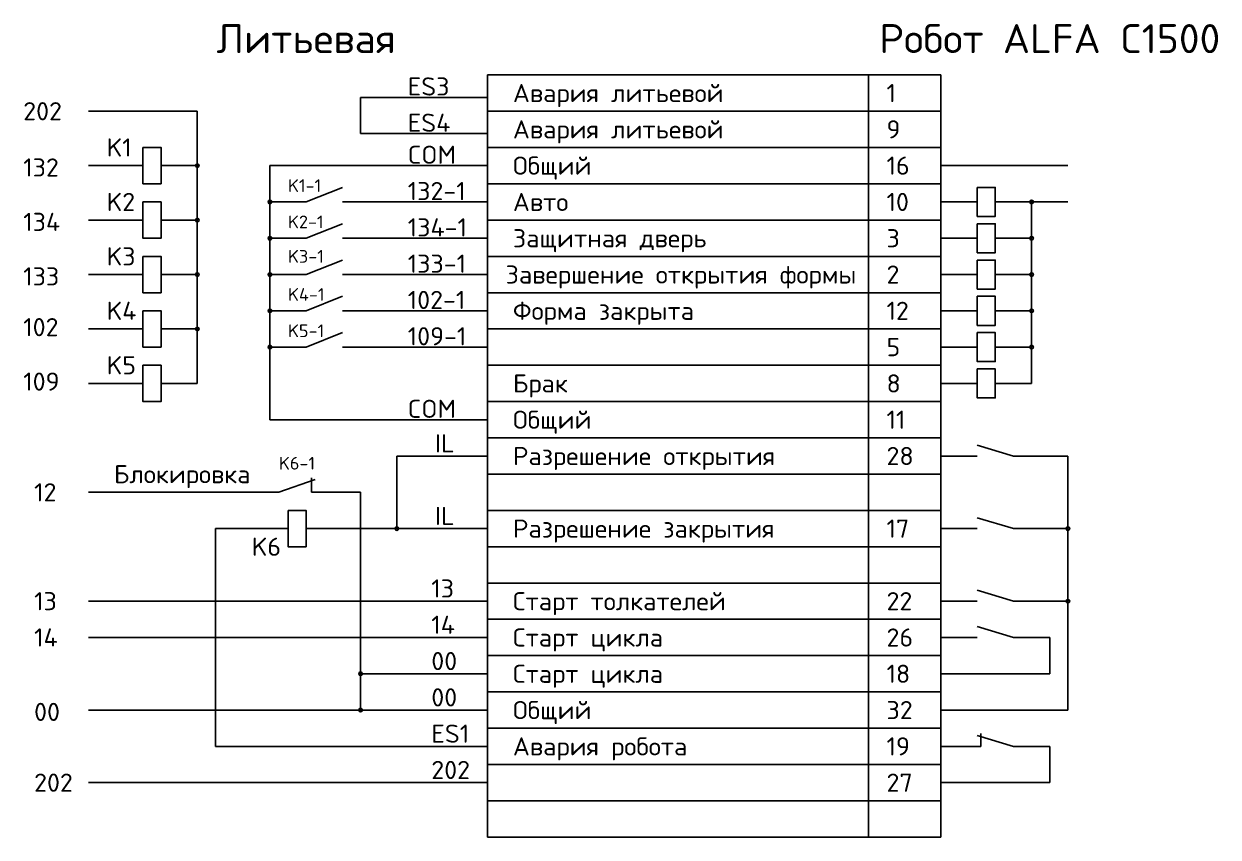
# Model space of a CAD drawing. Header units: millimetres. Extents: x 1328 to 12195, y -7 to 5934.
# Drawn here: x 1362.4 to 1691.6, y 1386 to 1610.1 of the extents above; entities that cross this region are included whole.
import ezdxf
from ezdxf.enums import TextEntityAlignment as Align

# ---------------------------------------------------------------- set-up
doc = ezdxf.new("R2010")
doc.units = ezdxf.units.MM
doc.styles.get("Standard").update_dxf_attribs({"font": 'TXTNEW.SHX'})

msp = doc.modelspace()

# ---------------------------------------------------------------- linework, layer by layer
for p, q in [((1490.18, 1386), (1490.18, 1596)), ((1490.18, 1596), (1615.18, 1596)), ((1595.18, 1596), (1595.18, 1386)), ((1615.18, 1596), (1615.18, 1386)), ((1490.18, 1589.81), (1455.18, 1589.81)), ((1455.18, 1589.81), (1455.18, 1579.81)), ((1410.18, 1586), (1380.18, 1586)), ((1410.18, 1586), (1410.18, 1511)), ((1490.18, 1586), (1615.18, 1586)), ((1455.18, 1579.81), (1490.18, 1579.81)), ((1490.18, 1576), (1615.18, 1576)), ((1380.18, 1571), (1395.18, 1571)), ((1400.18, 1571), (1410.18, 1571)), ((1430.18, 1501), (1430.18, 1571)), ((1430.18, 1571), (1490.18, 1571)), ((1615.18, 1571), (1650.18, 1571)), ((1440.18, 1561), (1450.18, 1565)), ((1490.18, 1566), (1615.18, 1566)), ((1435.18, 1561), (1430.18, 1561)), ((1435.18, 1561), (1440.18, 1561)), ((1450.18, 1561), (1490.18, 1561)), ((1625.18, 1561), (1615.18, 1561)), ((1630.18, 1561), (1650.18, 1561)), ((1640.18, 1561), (1640.18, 1511)), ((1380.18, 1556), (1395.18, 1556)), ((1400.18, 1556), (1410.18, 1556)), ((1440.18, 1551), (1450.18, 1555)), ((1490.18, 1556), (1615.18, 1556)), ((1430.18, 1551), (1440.18, 1551)), ((1450.18, 1551), (1490.18, 1551)), ((1625.18, 1551), (1615.18, 1551)), ((1640.18, 1551), (1630.18, 1551)), ((1440.18, 1541), (1450.18, 1545)), ((1490.18, 1546), (1615.18, 1546)), ((1380.18, 1541), (1395.18, 1541)), ((1400.18, 1541), (1410.18, 1541)), ((1430.18, 1541), (1440.18, 1541)), ((1455.18, 1541), (1450.18, 1541)), ((1455.18, 1541), (1490.18, 1541)), ((1625.18, 1541), (1615.18, 1541)), ((1640.18, 1541), (1630.18, 1541)), ((1440.18, 1531), (1450.18, 1535)), ((1490.18, 1536), (1615.18, 1536)), ((1430.18, 1531), (1440.18, 1531)), ((1450.18, 1531), (1490.18, 1531)), ((1625.18, 1531), (1615.18, 1531)), ((1640.18, 1531), (1630.18, 1531)), ((1380.18, 1526), (1395.18, 1526)), ((1400.18, 1526), (1410.18, 1526)), ((1440.18, 1521), (1450.18, 1525)), ((1490.18, 1526), (1615.18, 1526)), ((1430.18, 1521), (1440.18, 1521)), ((1450.18, 1521), (1490.18, 1521)), ((1625.18, 1521), (1615.18, 1521)), ((1640.18, 1521), (1630.18, 1521)), ((1490.18, 1516), (1615.18, 1516)), ((1380.18, 1511), (1395.18, 1511)), ((1400.18, 1511), (1410.18, 1511)), ((1625.18, 1511), (1615.18, 1511)), ((1640.18, 1511), (1630.18, 1511)), ((1490.18, 1506), (1615.18, 1506)), ((1430.18, 1501), (1490.18, 1501)), ((1490.18, 1496), (1615.18, 1496)), ((1635.18, 1491), (1625.18, 1494)), ((1465.18, 1471), (1465.18, 1491)), ((1465.18, 1491), (1490.18, 1491)), ((1625.18, 1491), (1615.18, 1491)), ((1650.18, 1491), (1635.18, 1491)), ((1650.18, 1421), (1650.18, 1491)), ((1441.68, 1485), (1441.68, 1481)), ((1490.18, 1486), (1615.18, 1486)), ((1432.68, 1481), (1442.68, 1484.5)), ((1380.18, 1481), (1432.68, 1481)), ((1455.18, 1481), (1441.68, 1481)), ((1455.18, 1481), (1455.18, 1421)), ((1490.18, 1476), (1615.18, 1476)), ((1635.18, 1471), (1625.18, 1474)), ((1635.18, 1471), (1625.18, 1474)), ((1415.18, 1471), (1435.18, 1471)), ((1415.18, 1471), (1415.18, 1411)), ((1440.18, 1471), (1490.18, 1471)), ((1625.18, 1471), (1615.18, 1471)), ((1625.18, 1471), (1615.18, 1471)), ((1650.18, 1471), (1635.18, 1471)), ((1650.18, 1471), (1635.18, 1471)), ((1490.18, 1466), (1615.18, 1466)), ((1490.18, 1456), (1615.18, 1456)), ((1635.18, 1451), (1625.18, 1454)), ((1490.18, 1451), (1380.18, 1451)), ((1625.18, 1451), (1615.18, 1451)), ((1650.18, 1451), (1635.18, 1451)), ((1490.18, 1446), (1615.18, 1446)), ((1635.18, 1441), (1625.18, 1444)), ((1490.18, 1441), (1380.18, 1441)), ((1625.18, 1441), (1615.18, 1441)), ((1645.18, 1441), (1635.18, 1441)), ((1645.18, 1441), (1645.18, 1431)), ((1490.18, 1436), (1615.18, 1436)), ((1455.18, 1431), (1490.18, 1431)), ((1645.18, 1431), (1615.18, 1431)), ((1490.18, 1426), (1615.18, 1426)), ((1490.18, 1421), (1380.18, 1421)), ((1650.18, 1421), (1615.18, 1421)), ((1490.18, 1416), (1615.18, 1416)), ((1635.18, 1411), (1625.18, 1414)), ((1626.18, 1414.5), (1626.18, 1411)), ((1415.18, 1411), (1490.18, 1411)), ((1626.18, 1411), (1615.18, 1411)), ((1645.18, 1411), (1635.18, 1411)), ((1645.18, 1411), (1645.18, 1401)), ((1490.18, 1406), (1615.18, 1406)), ((1490.18, 1401), (1380.18, 1401)), ((1645.18, 1401), (1615.18, 1401)), ((1490.18, 1396), (1615.18, 1396)), ((1490.18, 1386), (1615.18, 1386))]:
    msp.add_line(p, q)
for points in [[(1395.18, 1576), (1400.18, 1576), (1400.18, 1566), (1395.18, 1566)], [(1625.18, 1565), (1630.18, 1565), (1630.18, 1557), (1625.18, 1557)], [(1395.18, 1561), (1400.18, 1561), (1400.18, 1551), (1395.18, 1551)], [(1625.18, 1555), (1630.18, 1555), (1630.18, 1547), (1625.18, 1547)], [(1395.18, 1546), (1400.18, 1546), (1400.18, 1536), (1395.18, 1536)], [(1625.18, 1545), (1630.18, 1545), (1630.18, 1537), (1625.18, 1537)], [(1625.18, 1535), (1630.18, 1535), (1630.18, 1527), (1625.18, 1527)], [(1395.18, 1531), (1400.18, 1531), (1400.18, 1521), (1395.18, 1521)], [(1625.18, 1525), (1630.18, 1525), (1630.18, 1517), (1625.18, 1517)], [(1395.18, 1516), (1400.18, 1516), (1400.18, 1506), (1395.18, 1506)], [(1625.18, 1515), (1630.18, 1515), (1630.18, 1507), (1625.18, 1507)], [(1435.18, 1476), (1440.18, 1476), (1440.18, 1466), (1435.18, 1466)]]:
    msp.add_lwpolyline(points, close=True)
for points in [[(1409.68, 1571, 1), (1410.68, 1571, 1)], [(1429.68, 1561, 1), (1430.68, 1561, 1)], [(1639.68, 1561, 1), (1640.68, 1561, 1)], [(1409.68, 1556, 1), (1410.68, 1556, 1)], [(1429.68, 1551, 1), (1430.68, 1551, 1)], [(1639.68, 1551, 1), (1640.68, 1551, 1)], [(1409.68, 1541, 1), (1410.68, 1541, 1)], [(1429.68, 1541, 1), (1430.68, 1541, 1)], [(1639.68, 1541, 1), (1640.68, 1541, 1)], [(1429.68, 1531, 1), (1430.68, 1531, 1)], [(1639.68, 1531, 1), (1640.68, 1531, 1)], [(1409.68, 1526, 1), (1410.68, 1526, 1)], [(1429.68, 1521, 1), (1430.68, 1521, 1)], [(1639.68, 1521, 1), (1640.68, 1521, 1)], [(1464.68, 1471, 1), (1465.68, 1471, 1)], [(1649.68, 1471, 1), (1650.68, 1471, 1)], [(1649.68, 1451, 1), (1650.68, 1451, 1)], [(1454.68, 1431, 1), (1455.68, 1431, 1)], [(1454.68, 1421, 1), (1455.68, 1421, 1)]]:
    msp.add_lwpolyline(points, format="xyb", close=True)

# ---------------------------------------------------------------- texts
for s, p in [('Литьевая', (1440.18, 1606)), ('Робот ALFA C1500', (1645.18, 1606))]:
    msp.add_text(s, height=8).set_placement(p, align=Align.MIDDLE_CENTER)
for s, height, p in [('ES3', 5, (1468.18, 1592.81)), ('Авария литьевой', 5, (1497.18, 1591)), ('1', 5, (1600.18, 1591)), ('202', 5, (1362.18, 1586)), ('ES4', 5, (1468.18, 1582.81)), ('Авария литьевой', 5, (1497.18, 1581)), ('9', 5, (1600.18, 1581)), ('K1', 5, (1385.18, 1576)), ('COM', 5, (1468.18, 1574)), ('132', 5, (1362.18, 1570.5)), ('Общий', 5, (1497.18, 1571)), ('16', 5, (1600.18, 1571)), ('K1-1', 3.5, (1435.18, 1565.5)), ('132-1', 5, (1468.18, 1564)), ('K2', 5, (1385.18, 1561)), ('Авто ', 5, (1497.18, 1561)), ('10', 5, (1600.18, 1561)), ('134', 5, (1362.18, 1555.5)), ('K2-1', 3.5, (1435.18, 1555.5)), ('134-1', 5, (1468.18, 1554)), ('Защитная дверь', 5, (1497.18, 1551)), ('3', 5, (1600.18, 1551)), ('K3', 5, (1385.18, 1546)), ('K3-1', 3.5, (1435.18, 1546)), ('133-1', 5, (1468.18, 1544)), ('133', 5, (1362.18, 1540.5)), ('Завершение открытия формы', 5, (1495.18, 1541)), ('2', 5, (1600.18, 1541)), ('K4-1', 3.5, (1435.18, 1535.5)), ('102-1', 5, (1468.18, 1534)), ('K4', 5, (1385.18, 1531)), ('Форма закрыта', 5, (1497.18, 1531)), ('12', 5, (1600.18, 1531)), ('102', 5, (1362.18, 1526.5)), ('K5-1', 3.5, (1435.18, 1525.5)), ('109-1', 5, (1468.18, 1524)), ('5', 5, (1600.18, 1521)), ('K5', 5, (1385.18, 1516)), ('109', 5, (1362.18, 1511.5)), ('Брак', 5, (1497.18, 1511)), ('8', 5, (1600.18, 1511)), ('COM', 5, (1468.18, 1504)), ('Общий', 5, (1497.18, 1501)), ('11', 5, (1600.18, 1501)), ('IL', 5, (1475.68, 1494.5)), ('Разрешение открытия', 5, (1497.18, 1491)), ('28', 5, (1600.18, 1491)), ('Блокировка', 5, (1387.18, 1486)), ('K6-1', 3.5, (1432.68, 1489)), ('12', 5, (1365.18, 1481)), ('IL', 5, (1475.68, 1474.5)), ('Разрешение закрытия', 5, (1497.18, 1471)), ('17', 5, (1600.18, 1471)), ('K6', 5, (1425.18, 1466)), ('13', 5, (1474.68, 1454.5)), ('13', 5, (1365.18, 1451)), ('Старт толкателей', 5, (1497.18, 1451)), ('22', 5, (1600.18, 1451)), ('14', 5, (1474.68, 1444.5)), ('14', 5, (1365.18, 1441)), ('Старт цикла', 5, (1497.18, 1441)), ('26', 5, (1600.18, 1441)), ('00', 5, (1474.68, 1434.5)), ('Старт цикла', 5, (1497.18, 1431)), ('18', 5, (1600.18, 1431)), ('00', 5, (1474.68, 1424.5)), ('00', 5, (1365.18, 1420.5)), ('Общий', 5, (1497.18, 1421)), ('32', 5, (1600.18, 1421)), ('ES1', 5, (1474.68, 1414.5)), ('Авария робота', 5, (1497.18, 1411)), ('19', 5, (1600.18, 1411)), ('202', 5, (1474.68, 1404.5)), ('202', 5, (1365.18, 1401)), ('27', 5, (1600.18, 1401))]:
    msp.add_text(s, height=height).set_placement(p, align=Align.MIDDLE_LEFT)

doc.saveas('drawing.dxf')
